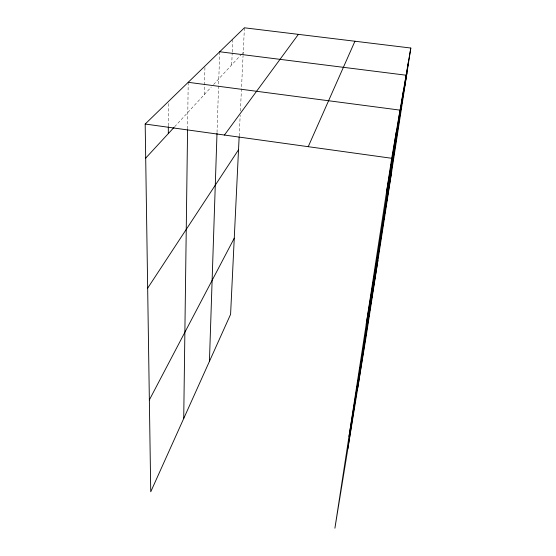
<?xml version="1.0" encoding="UTF-8"?>
<svg xmlns="http://www.w3.org/2000/svg" width="556" height="556" viewBox="0 0 556 556"><rect width="100%" height="100%" fill="white"/><g stroke="black" fill="none" stroke-linecap="round" stroke-linejoin="round"><path stroke-width="0.42" stroke-dasharray="2.78 2.08" d="M168.329 125.802L168.336 102.45M187.58 128.929L188.206 82.309M204.281 94.61L204.969 66.053M217.028 132.453L219.703 51.757M231.699 64.892L232.2 52.855M232.234 51.993L232.762 39.094M239.191 135.984L240.192 115.3M240.4 110.991L243.055 55.843M243.097 54.981L244.411 27.8M174.626 126.761L211.252 87.056M213.58 84.533L241.499 54.273M242.069 53.647L243.222 52.396"/><path stroke-width="0.83" d="M168.322 133.593L168.322 126.671M183.723 418.501L187.574 129.798M209.431 361.379L217 133.322M239.149 136.845L230.587 314.355L150.745 491.796L145.185 124.037L244.411 27.8L410.815 48.031L366.05 336.999L334.907 528.2L391.702 158.279L410.815 48.031M391.209 164.778L396.206 132.3M347.827 448.859L400.049 110.13L188.206 82.309M398.805 120.471L403.274 91.511M357.842 387.372L406.102 75.213L219.703 51.757M404.553 86.958L408.597 60.826M348.987 436.467L377.906 260.444M366.216 324.252L391.709 171.359M386.392 192.862L406.957 72.94M308.226 146.687L354.943 41.234M149.356 399.938L234.264 238.176M147.667 288.161L238.524 149.772M224.436 135.045L298.377 34.361M145.7 158.112L174.049 127.38M145.185 124.037L391.702 158.279"/></g></svg>
